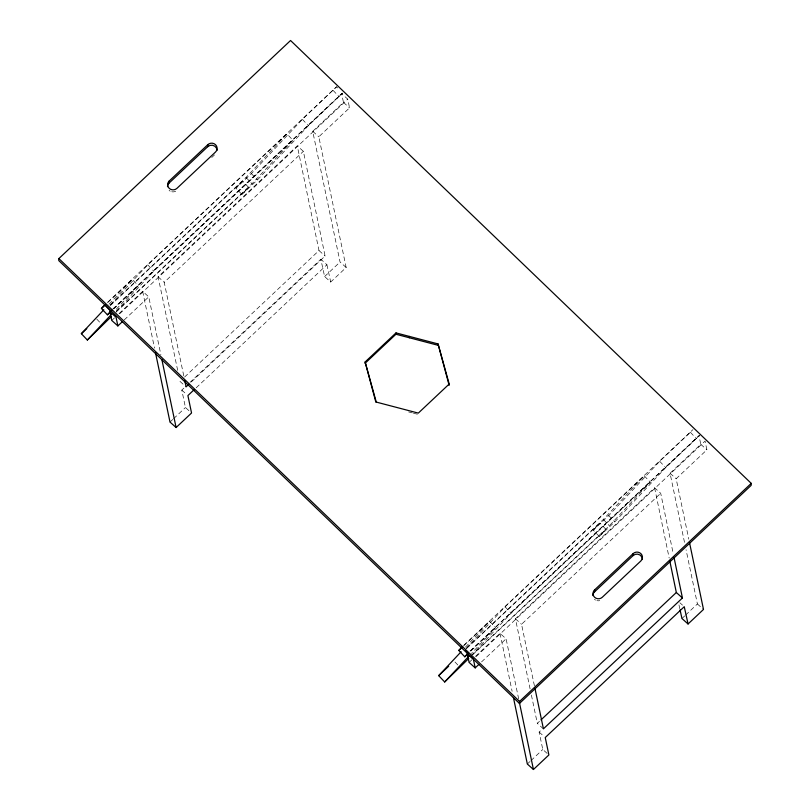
<?xml version="1.0" encoding="UTF-8"?>
<svg xmlns="http://www.w3.org/2000/svg" width="810" height="810" viewBox="0 0 810 810"><rect width="100%" height="100%" fill="white"/><g stroke="black" fill="none" stroke-linecap="round" stroke-linejoin="round"><path stroke-width="0.61" stroke-dasharray="4.05 3.04" d="M235.963 188.163L242.615 181.076L248.609 187.394L241.957 194.491L235.963 188.163L251.414 173.623L302.383 119.353L336.525 86.802L338.236 88.614M593.305 530.125L599.947 523.027L605.941 529.355L599.289 536.453L593.305 530.125L608.745 515.585L659.725 461.315L692.165 430.576M109.006 304.256L132.334 279.42L138.318 285.738L114.99 310.574M110.393 304.682L147.774 264.88L286.942 133.893L292.936 140.221L252.001 183.779L116.67 311.151M116.387 311L153.768 271.198L292.936 140.221M110.676 304.833L246.007 177.451L286.942 133.893M241.957 194.491L257.408 179.952L308.377 125.682L342.519 93.13L113.582 308.6M465.477 647.129L489.665 621.371L495.659 627.699L471.46 653.457M466.033 648.446L505.116 606.832L644.274 475.855L650.268 482.183L609.343 525.741L473.08 653.984M471.177 655.675L511.1 613.16L650.268 482.183M467.097 647.656L603.349 519.413L644.274 475.855M599.289 536.453L614.739 521.913L665.719 467.643L699.86 435.091L470.002 651.422M211.744 157.505L214.498 154.912M107.598 302.282L336.525 86.802M107.801 302.505L132.334 279.42M110.038 305.846L242.615 181.076M112.701 309.147L341.638 93.666L347.733 99.144L349.555 107.851L318.816 136.789L346.164 267.482L330.713 282.022L324.618 276.544L320.821 259.261L190.087 382.31M113.785 308.833L138.318 285.738M116.032 312.174L248.609 187.394M111.76 320.456L114.493 317.884M119.029 313.612L142.651 291.377L148.756 296.845L160.886 354.8M177.663 370.322L158.102 276.838L297.27 145.851L303.365 151.328L325.093 256.021L190.684 382.533M346.164 267.482L340.058 262.015L312.711 131.321L343.46 102.384L341.638 93.666M119.718 313.753L347.733 99.144M124.224 319.94L148.756 296.845M183.759 375.8L164.207 282.315L303.365 151.328M184.579 377.055L318.998 250.553L297.27 145.851M188.932 410.66L185.45 407.531L181.804 390.106L184.569 387.504M196.192 387.777L326.916 264.738L320.821 259.261M169.999 422.071L172.732 419.499M173.634 418.649L185.45 407.531M324.618 276.544L340.058 262.015M464.008 645.104L692.945 429.624M463.32 646.178L489.665 621.371M466.459 648.668L599.947 523.027M470.033 651.098L698.969 435.628M471.126 650.784L495.659 627.699M472.453 654.996L605.941 529.355M469.101 662.408L471.825 659.846M475.46 656.424L499.993 633.339L506.088 638.806L518.734 699.222M530.104 688.905L515.433 618.799L654.601 487.812L660.707 493.29L673.231 553.645M684.501 542.325L670.052 473.273L700.792 444.336L699.202 436.712M476.138 656.576L705.064 441.096L706.897 449.813L676.147 478.75L688.794 539.166M481.555 661.902L506.088 638.806M534.408 685.776L521.539 624.267L660.707 493.29M543.419 728.828L537.313 723.35L540.078 720.748M547.145 753.401L542.781 749.493L539.136 732.068L541.9 729.466M527.34 764.022L530.064 761.461M530.975 760.61L542.781 749.493M681.949 618.506L684.673 615.944M685.584 615.084L697.4 603.966L686.05 549.717M408.645 411.936L412.25 412.877M413.444 413.191L418.254 414.457M343.46 102.384L349.555 107.851M700.792 444.336L706.897 449.813M312.711 131.321L318.816 136.789M670.052 473.273L676.147 478.75M318.998 250.553L325.093 256.021M697.4 603.966L703.495 609.444M679.894 602.782L682.516 605.131M158.102 276.838L164.207 282.315M515.433 618.799L521.539 624.267M179.982 381.388L186.077 386.866M181.804 390.106L187.029 394.794M539.136 732.068L543.5 735.976M690.464 432.378L696.458 438.706M333.133 90.426L339.117 96.744M659.725 461.315L665.719 467.643M302.383 119.353L308.377 125.682M608.745 515.585L614.739 521.913M603.349 519.413L609.343 525.741M251.414 173.623L257.408 179.952M246.007 177.451L252.001 183.779M505.116 606.832L511.1 613.16M147.774 264.88L153.768 271.198M454.997 662.013L458.419 665.628M96.805 319.15L100.227 322.765M678.972 604.928L679.782 608.634M326.916 264.738L330.713 282.022M531.4 695.061L537.313 723.35M499.993 633.339L512.112 691.284M142.651 291.377L154.528 348.087M654.601 487.812L669.171 558.019M175.679 191.211A5.447 5.184 2.7 0 1 171.538 191.697M170.232 191.17A5.447 5.184 2.7 0 1 169.108 190.34M599.714 600.635A5.447 5.184 2.7 0 1 596.899 600.615M595.583 600.088A5.447 5.184 2.7 0 1 594.459 599.248"/><path stroke-width="1.21" d="M58.867 258.572L58.765 260.587L519.443 703.455L751.133 485.392L751.235 483.367L290.557 40.5L58.867 258.572L519.544 701.44L519.443 703.455M167.518 186.665A5.447 5.184 2.7 0 1 169.128 183.009L169.219 180.994L207.836 144.646A5.447 5.184 2.7 0 1 215.541 144.706A5.447 5.184 2.7 0 1 215.511 152.027L176.904 188.376A5.447 5.184 2.7 0 1 169.199 188.315A5.447 5.184 2.7 0 1 169.219 180.994M169.128 183.009L207.745 146.661L207.836 144.646M375.87 402.205L365.118 361.969L396.009 332.9L438.058 343.926L449.206 384.031L418.314 413.11L376.275 402.084L365.118 361.969M365.057 363.315L395.948 334.246L396.009 332.9M409.344 337.76L409.404 336.413M449.145 385.378L438.058 343.926M592.879 595.583A5.447 5.184 2.7 0 1 594.489 591.928L594.581 589.913L633.197 553.564A5.447 5.184 2.7 0 1 640.892 553.625A5.447 5.184 2.7 0 1 640.872 560.945L602.255 597.294A5.447 5.184 2.7 0 1 594.56 597.233A5.447 5.184 2.7 0 1 594.581 589.913M594.489 591.928L633.096 555.579L633.197 553.564M101.432 308.488L104.834 304.874L110.828 311.202L107.426 314.817L101.432 308.488L105.067 305.066M111.426 316.507L87.348 340.008L81.354 333.69L103.822 309.774M87.348 340.008L111.537 314.26M467.492 654.207L464.768 656.778L458.774 650.45L462.176 646.836M468.767 658.459L444.68 681.969L438.686 675.641L461.153 651.726M464.768 656.778L468.16 653.154L465.598 650.45M444.68 681.969L468.868 656.211M81.354 333.69L86.802 328.556M122.411 321.651L117.865 325.924L111.76 320.456L109.937 311.739L111.78 310.007M107.426 314.817L110.15 312.255M188.841 384.264L186.077 386.866L184.791 380.71M194.349 389.509L187.9 395.574L191.545 412.999L176.104 427.538L169.999 422.071L155.56 353.018M458.774 650.45L462.409 647.028M438.686 675.641L448.689 666.235M475.197 667.885L473.374 659.168L467.279 653.7L469.101 662.408L475.197 667.885L478.832 664.463M519.544 701.44L751.235 483.367M540.999 719.887L676.33 592.505L669.688 560.479M674.001 557.331L682.435 597.982L543.419 728.828L534.924 688.237M513.408 697.451L527.34 764.022L533.436 769.5L548.886 754.96L545.241 737.535L684.258 606.69L688.054 623.983L703.495 609.444L689.563 542.862M395.948 334.246L437.997 345.273M676.33 592.505L682.435 597.982M688.054 623.983L681.949 618.506L680.056 609.859M109.937 311.739L116.043 317.216L117.865 325.924M519.504 702.918L533.436 769.5M161.909 359.731L176.104 427.538M633.096 555.579A5.447 5.184 2.7 0 1 642.381 559.315M207.745 146.661A5.447 5.184 2.7 0 1 217.029 150.397"/></g></svg>
